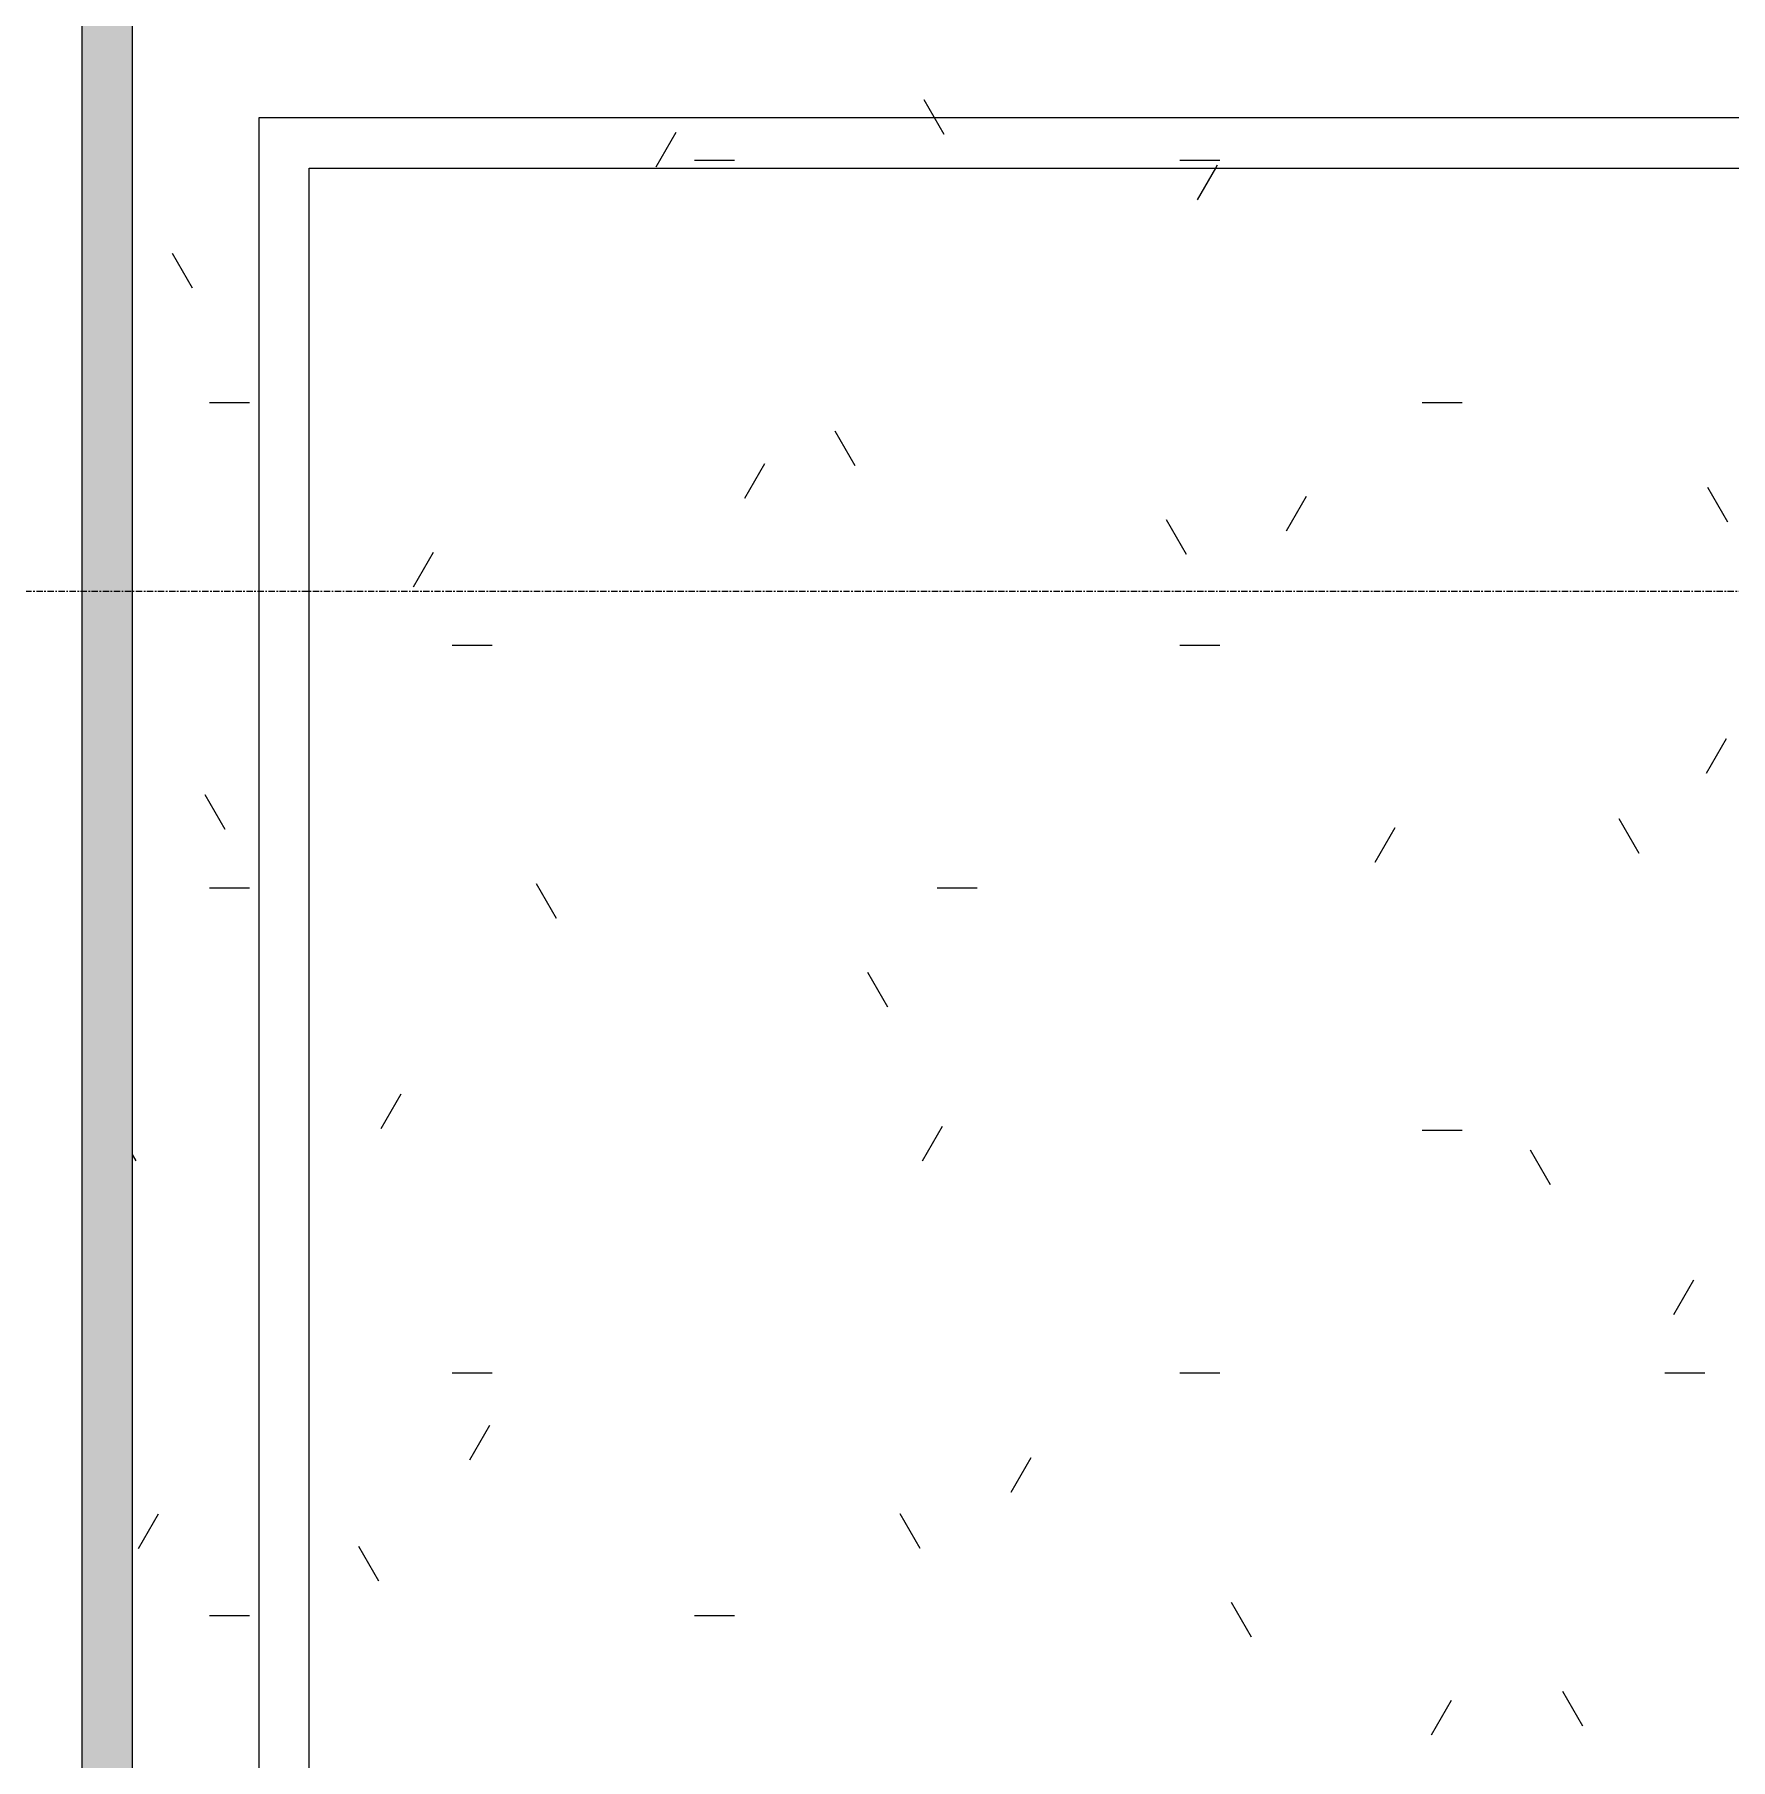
# Model space of a CAD drawing. Header units: inches. Extents: x -4124 to 2030, y 10168 to 14873.
# Drawn here: x -3220.2 to -3086, y 11681.4 to 11818 of the extents above; entities that cross this region are included whole.
import ezdxf

# ---------------------------------------------------------------- set-up
doc = ezdxf.new("R2010")
doc.units = ezdxf.units.IN
doc.header["$MEASUREMENT"] = 0
doc.linetypes.add('Grid Line 1_2_', pattern=[0.875, 0.5, -0.125, 0.125, -0.125])
for name, color, linetype, lineweight in [('C-BLDG-PADS', 91, 'Continuous', 9), ('S-FNDN', 32, 'Continuous', 9), ('S-GRID', 1, 'Continuous', 9)]:
    doc.layers.add(name, color=color, linetype=linetype, lineweight=lineweight)
pattern_1 = [(0, (0, 0), (76.8, 19.2), [3.168, -54.432, 3.168, -54.432, -307.2]), (0, (0, 0), (76.8, 19.2), [-115.2, 3.168, -112.032, 3.168, -54.432, -134.4]), (0, (0, 0), (76.8, 19.2), [-288, 3.168, -35.232, 3.168, -92.832]), (120, (28.8, 9.6), (-55.027688, 56.91075), [3.168, -54.432, 3.168, -54.432, -307.2]), (120, (28.8, 9.6), (-55.027688, 56.91075), [-115.2, 3.168, -112.032, 3.168, -54.432, -134.4]), (120, (28.8, 9.6), (-55.027688, 56.91075), [-288, 3.168, -35.232, 3.168, -92.832]), (240, (38.4, 48), (-21.772312, -76.11075), [3.168, -54.432, 3.168, -54.432, -307.2]), (240, (38.4, 48), (-21.772312, -76.11075), [-115.2, 3.168, -112.032, 3.168, -54.432, -134.4]), (240, (38.4, 48), (-21.772312, -76.11075), [-288, 3.168, -35.232, 3.168, -92.832])]

msp = doc.modelspace()

# ---------------------------------------------------------------- hatches: boundary and pattern name
at = {"layer": 'C-BLDG-PADS'}
h = msp.add_hatch(dxfattribs=at)
h.set_pattern_fill('FP_42', style=0, pattern_type=2)
h.set_pattern_definition(pattern_1)
h.paths.add_polyline_path([(-3208.21178, 11458.52039), (-3198.45325, 11458.52039), (-3198.45325, 11807.39539), (-3060.58153, 11807.39539), (-3060.58153, 11759.39539), (-3030.20325, 11759.39539), (-3030.20325, 11458.52039), (-3026.20325, 11458.52039), (-3026.20325, 11513.89539), (-3016.20325, 11513.89539), (-3016.20325, 11600.11414), (-3018.50125, 11600.11414), (-3018.50125, 11601.11414), (-3016.20325, 11601.11414), (-3016.20325, 11701.67664), (-3018.50125, 11701.67664), (-3018.50125, 11702.67664), (-3016.20325, 11702.67664), (-3016.20325, 11755.23041), (-3020.20325, 11755.23041), (-3020.20325, 11700.39539), (-3026.20325, 11700.39539), (-3026.20325, 11763.39539), (-3056.58153, 11763.39539), (-3056.58153, 11773.39539), (-3046.58153, 11773.39539), (-3046.58153, 11821.39539), (-3212.45325, 11821.39539), (-3212.40741, 11458.52039), (-3209.45325, 11458.52039)], flags=0)
h.paths.add_polyline_path([(-3020.20325, 11544.89539), (-3026.20325, 11544.89539), (-3026.20325, 11602.39539), (-3020.20325, 11602.39539), (-3020.20325, 11601.39539)], flags=0)
h.paths.add_polyline_path([(-3017.91419, 11601.39539), (-3019.85169, 11601.39539), (-3019.78919, 11701.39539), (-3017.85169, 11701.39539), (-3017.85169, 11601.39539)], flags=0)
h = msp.add_hatch(dxfattribs=at)
h.set_pattern_fill('FP_42', style=0, pattern_type=2)
h.set_pattern_definition(pattern_1)
h.paths.add_polyline_path([(-3046.58153, 11458.52039), (-3030.20325, 11458.52039), (-3030.20325, 11759.39539), (-3060.58153, 11759.39539), (-3060.58153, 11807.39539), (-3198.45325, 11807.39539), (-3198.45325, 11458.52039), (-3120.73727, 11458.52039)], flags=0)
at = {"layer": 'S-FNDN'}
msp.add_hatch(color=254, dxfattribs=at).paths.add_polyline_path([(-3216.45325, 11460.89539), (-3212.45325, 11460.89539), (-3212.45325, 11821.39539), (-3198.45325, 11821.39539), (-3198.45325, 11825.39539), (-3216.45325, 11825.39539), (-3216.45325, 11511.95016)], flags=0)

# ---------------------------------------------------------------- linework, layer by layer
at = {"layer": 'C-BLDG-PADS'}
msp.add_line((-3212.45325, 11458.52039), (-3212.45325, 11821.39539), dxfattribs=at)
at = {"layer": 'S-FNDN'}
for p, q in [((-3216.45325, 11825.39539), (-3216.45325, 11460.89539)), ((-3202.45325, 11811.39539), (-3202.45325, 11446.89539)), ((-3056.58153, 11811.39539), (-3202.45325, 11811.39539)), ((-3198.45325, 11433.89539), (-3198.45325, 11807.39539)), ((-3198.45325, 11807.39539), (-3060.58153, 11807.39539))]:
    msp.add_line(p, q, dxfattribs=at)
at = {"layer": 'S-GRID', "linetype": 'Grid Line 1_2_'}
msp.add_line((-1362.80331, 11773.89539), (-3750.49332, 11773.89539), dxfattribs=at)

doc.saveas('drawing.dxf')
